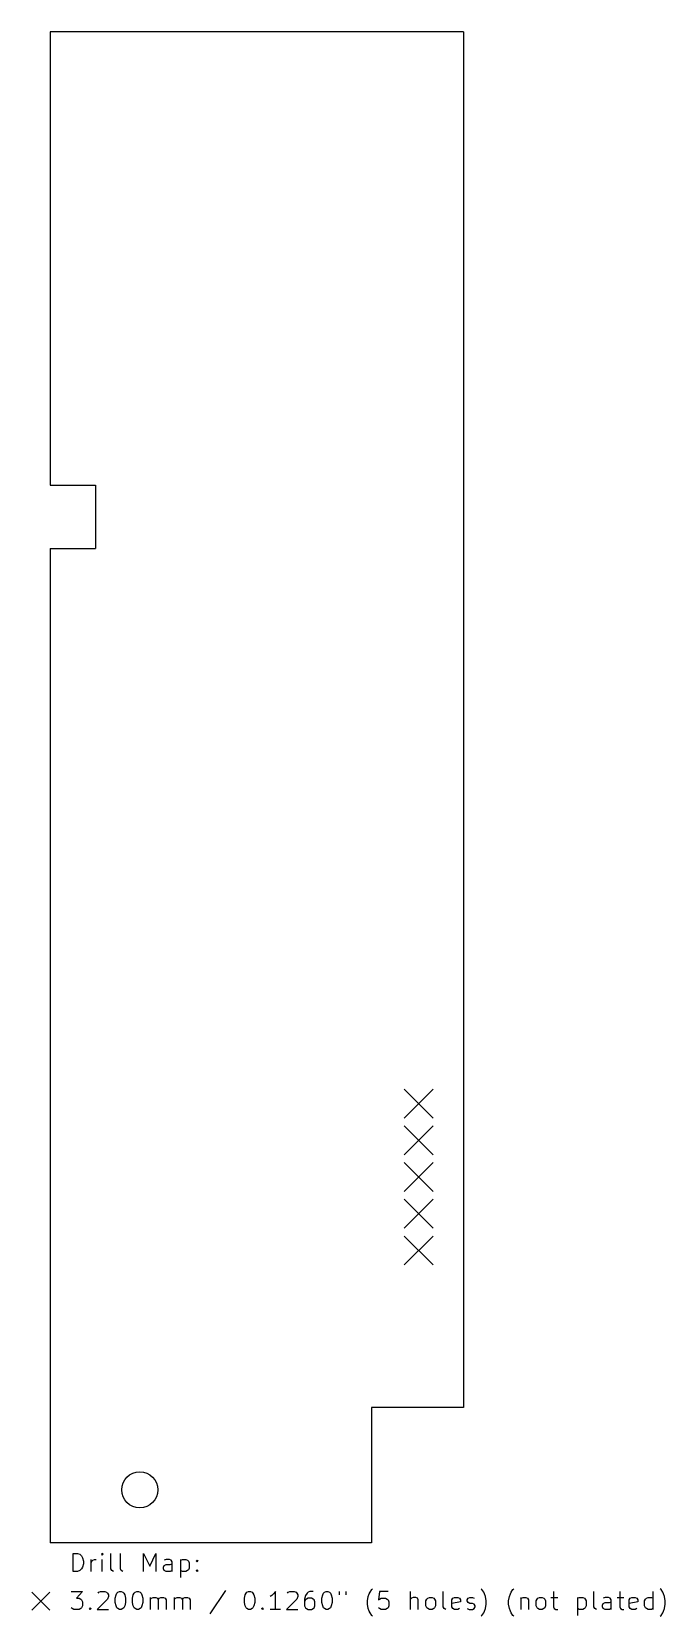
# Model space of a CAD drawing. Extents: x 4.52 to 7.28, y -8.02 to -1.12.
import ezdxf

# ---------------------------------------------------------------- set-up
doc = ezdxf.new("R2010")
doc.units = 0
doc.header["$MEASUREMENT"] = 0
doc.layers.add('BLACK', color=7, linetype='CONTINUOUS')

msp = doc.modelspace()

# ---------------------------------------------------------------- linework, layer by layer
at = {"layer": 'BLACK', "linetype": 'CONTINUOUS'}
for p, q in [((4.6, -1.11811), (4.6, -3.0937)), ((6.4, -1.11811), (4.6, -1.11811)), ((6.4, -1.11811), (6.4, -7.11)), ((4.6, -3.0937), (4.79685, -3.0937)), ((4.79685, -3.0937), (4.79685, -3.36929)), ((4.6, -3.36929), (4.79685, -3.36929)), ((4.6, -3.36929), (4.6, -7.7)), ((6.14142, -5.72331), (6.2674, -5.84929)), ((6.2674, -5.72331), (6.14142, -5.84929)), ((6.14142, -5.88331), (6.2674, -6.00929)), ((6.2674, -5.88331), (6.14142, -6.00929)), ((6.14142, -6.04331), (6.2674, -6.16929)), ((6.2674, -6.04331), (6.14142, -6.16929)), ((6.14142, -6.20331), (6.2674, -6.32929)), ((6.2674, -6.20331), (6.14142, -6.32929)), ((6.14142, -6.36331), (6.2674, -6.48929)), ((6.2674, -6.36331), (6.14142, -6.48929)), ((6, -7.10945), (6, -7.7)), ((6.4, -7.11), (6, -7.11)), ((6, -7.7), (4.6, -7.7)), ((4.69946, -7.8242), (4.69946, -7.74546)), ((4.69946, -7.74546), (4.7182, -7.74546)), ((4.7182, -7.74546), (4.72945, -7.74921)), ((4.72945, -7.74921), (4.73695, -7.75671)), ((4.73695, -7.75671), (4.7407, -7.76421)), ((4.7407, -7.76421), (4.74445, -7.77921)), ((4.74445, -7.79046), (4.7407, -7.80546)), ((4.74445, -7.77921), (4.74445, -7.79046)), ((4.7782, -7.8242), (4.7782, -7.77171)), ((4.7782, -7.78671), (4.78195, -7.77921)), ((4.78195, -7.77921), (4.7857, -7.77546)), ((4.7857, -7.77546), (4.79319, -7.77171)), ((4.79319, -7.77171), (4.80069, -7.77171)), ((4.82694, -7.74546), (4.82319, -7.74921)), ((4.82319, -7.74921), (4.82694, -7.75296)), ((4.83069, -7.74921), (4.82694, -7.74546)), ((4.82694, -7.74546), (4.82694, -7.75296)), ((4.82694, -7.75296), (4.83069, -7.74921)), ((4.82694, -7.8242), (4.82694, -7.77171)), ((4.86444, -7.81295), (4.86444, -7.74546)), ((4.90568, -7.81295), (4.90568, -7.74546)), ((5.00692, -7.8242), (5.00692, -7.74546)), ((5.00692, -7.74546), (5.03316, -7.80171)), ((5.03316, -7.80171), (5.05941, -7.74546)), ((5.05941, -7.74546), (5.05941, -7.8242)), ((5.09316, -7.80546), (5.09691, -7.79796)), ((5.10441, -7.77171), (5.09691, -7.77546)), ((5.09691, -7.79796), (5.10441, -7.79421)), ((5.1194, -7.77171), (5.10441, -7.77171)), ((5.10441, -7.79421), (5.12315, -7.79421)), ((5.1269, -7.77546), (5.1194, -7.77171)), ((5.12315, -7.79421), (5.13065, -7.79046)), ((5.13065, -7.78296), (5.1269, -7.77546)), ((5.13065, -7.8242), (5.13065, -7.78296)), ((5.16815, -7.77171), (5.16815, -7.85045)), ((5.16815, -7.77546), (5.17565, -7.77171)), ((5.17565, -7.77171), (5.19064, -7.77171)), ((5.19064, -7.77171), (5.19814, -7.77546)), ((5.19814, -7.77546), (5.20189, -7.77921)), ((5.20189, -7.77921), (5.20564, -7.78671)), ((5.20564, -7.78671), (5.20564, -7.80921)), ((5.23564, -7.77921), (5.23939, -7.77546)), ((5.23939, -7.78296), (5.23564, -7.77921)), ((5.23939, -7.77546), (5.24314, -7.77921)), ((5.23939, -7.77546), (5.23939, -7.78296)), ((5.24314, -7.77921), (5.23939, -7.78296)), ((4.7182, -7.8242), (4.69946, -7.8242)), ((4.72945, -7.82045), (4.7182, -7.8242)), ((4.73695, -7.81295), (4.72945, -7.82045)), ((4.7407, -7.80546), (4.73695, -7.81295)), ((4.86819, -7.82045), (4.86444, -7.81295)), ((4.87568, -7.8242), (4.86819, -7.82045)), ((4.90943, -7.82045), (4.90568, -7.81295)), ((4.91693, -7.8242), (4.90943, -7.82045)), ((5.09316, -7.81295), (5.09316, -7.80546)), ((5.09691, -7.82045), (5.09316, -7.81295)), ((5.10441, -7.8242), (5.09691, -7.82045)), ((5.12315, -7.8242), (5.10441, -7.8242)), ((5.13065, -7.82045), (5.12315, -7.8242)), ((5.17565, -7.8242), (5.16815, -7.82045)), ((5.19064, -7.8242), (5.17565, -7.8242)), ((5.19814, -7.82045), (5.19064, -7.8242)), ((5.20189, -7.8167), (5.19814, -7.82045)), ((5.20564, -7.80921), (5.20189, -7.8167)), ((5.23564, -7.82045), (5.23939, -7.8167)), ((5.23939, -7.8242), (5.23564, -7.82045)), ((5.23939, -7.8167), (5.24314, -7.82045)), ((5.23939, -7.8167), (5.23939, -7.8242)), ((5.24314, -7.82045), (5.23939, -7.8242)), ((4.51929, -7.91457), (4.59803, -7.99331)), ((4.59803, -7.91457), (4.51929, -7.99331)), ((4.69196, -7.91082), (4.7407, -7.91082)), ((4.7407, -7.91082), (4.71445, -7.94081)), ((4.80819, -7.91832), (4.81194, -7.91457)), ((4.81194, -7.91457), (4.81944, -7.91082)), ((4.81944, -7.91082), (4.83819, -7.91082)), ((4.83819, -7.91082), (4.84569, -7.91457)), ((4.84569, -7.91457), (4.84944, -7.91832)), ((4.84944, -7.91832), (4.85319, -7.92582)), ((4.85319, -7.93331), (4.84944, -7.94456)), ((4.85319, -7.92582), (4.85319, -7.93331)), ((4.88318, -7.94081), (4.88693, -7.92582)), ((4.88693, -7.92582), (4.89068, -7.91832)), ((4.89068, -7.91832), (4.89443, -7.91457)), ((4.89443, -7.91457), (4.90193, -7.91082)), ((4.90193, -7.91082), (4.90943, -7.91082)), ((4.90943, -7.91082), (4.91693, -7.91457)), ((4.91693, -7.91457), (4.92068, -7.91832)), ((4.92068, -7.91832), (4.92443, -7.92582)), ((4.92443, -7.92582), (4.92818, -7.94081)), ((4.95817, -7.94081), (4.96192, -7.92582)), ((4.96192, -7.92582), (4.96567, -7.91832)), ((4.96567, -7.91832), (4.96942, -7.91457)), ((4.96942, -7.91457), (4.97692, -7.91082)), ((4.97692, -7.91082), (4.98442, -7.91082)), ((4.98442, -7.91082), (4.99192, -7.91457)), ((4.99192, -7.91457), (4.99567, -7.91832)), ((4.99567, -7.91832), (4.99942, -7.92582)), ((4.99942, -7.92582), (5.00317, -7.94081)), ((5.36312, -7.90707), (5.29563, -8.00831)), ((5.44561, -7.94081), (5.44936, -7.92582)), ((5.44936, -7.92582), (5.45311, -7.91832)), ((5.45311, -7.91832), (5.45686, -7.91457)), ((5.45686, -7.91457), (5.46436, -7.91082)), ((5.46436, -7.91082), (5.47186, -7.91082)), ((5.47186, -7.91082), (5.47936, -7.91457)), ((5.47936, -7.91457), (5.48311, -7.91832)), ((5.48311, -7.91832), (5.48686, -7.92582)), ((5.48686, -7.92582), (5.49061, -7.94081)), ((5.5656, -7.92957), (5.5581, -7.93331)), ((5.5731, -7.92207), (5.5656, -7.92957)), ((5.5806, -7.91082), (5.5731, -7.92207)), ((5.5806, -7.98956), (5.5806, -7.91082)), ((5.63309, -7.91832), (5.63684, -7.91457)), ((5.63684, -7.91457), (5.64434, -7.91082)), ((5.64434, -7.91082), (5.66309, -7.91082)), ((5.66309, -7.91082), (5.67058, -7.91457)), ((5.67058, -7.91457), (5.67433, -7.91832)), ((5.67433, -7.91832), (5.67808, -7.92582)), ((5.67808, -7.93331), (5.67433, -7.94456)), ((5.67808, -7.92582), (5.67808, -7.93331)), ((5.71183, -7.92957), (5.70808, -7.94456)), ((5.71933, -7.91832), (5.71183, -7.92957)), ((5.72308, -7.91457), (5.71933, -7.91832)), ((5.73058, -7.91082), (5.72308, -7.91457)), ((5.74558, -7.91082), (5.73058, -7.91082)), ((5.78307, -7.94081), (5.78682, -7.92582)), ((5.78682, -7.92582), (5.79057, -7.91832)), ((5.79057, -7.91832), (5.79432, -7.91457)), ((5.79432, -7.91457), (5.80182, -7.91082)), ((5.80182, -7.91082), (5.80932, -7.91082)), ((5.80932, -7.91082), (5.81682, -7.91457)), ((5.81682, -7.91457), (5.82057, -7.91832)), ((5.82057, -7.91832), (5.82432, -7.92582)), ((5.82432, -7.92582), (5.82807, -7.94081)), ((5.85806, -7.91082), (5.85806, -7.92582)), ((5.88806, -7.91082), (5.88806, -7.92582)), ((5.9818, -7.95206), (5.98555, -7.93331)), ((5.98555, -7.93331), (5.9893, -7.92207)), ((5.9893, -7.92207), (5.99304, -7.91457)), ((5.99304, -7.91457), (6.00054, -7.90332)), ((6.00054, -7.90332), (6.00429, -7.89957)), ((6.03429, -7.91082), (6.03054, -7.94831)), ((6.07178, -7.91082), (6.03429, -7.91082)), ((6.16927, -7.98956), (6.16927, -7.91082)), ((6.31175, -7.97831), (6.31175, -7.91082)), ((6.48048, -7.90332), (6.47673, -7.89957)), ((6.48798, -7.91457), (6.48048, -7.90332)), ((6.49173, -7.92207), (6.48798, -7.91457)), ((6.49548, -7.93331), (6.49173, -7.92207)), ((6.49923, -7.95206), (6.49548, -7.93331)), ((6.59672, -7.95206), (6.60047, -7.93331)), ((6.60047, -7.93331), (6.60422, -7.92207)), ((6.60422, -7.92207), (6.60797, -7.91457)), ((6.60797, -7.91457), (6.61547, -7.90332)), ((6.61547, -7.90332), (6.61922, -7.89957)), ((6.79169, -7.91082), (6.79169, -7.97831)), ((6.96792, -7.97831), (6.96792, -7.91082)), ((7.08041, -7.91082), (7.08041, -7.97831)), ((7.22664, -7.98956), (7.22664, -7.91082)), ((7.26039, -7.90332), (7.25664, -7.89957)), ((7.26789, -7.91457), (7.26039, -7.90332)), ((7.27163, -7.92207), (7.26789, -7.91457)), ((7.27538, -7.93331), (7.27163, -7.92207)), ((7.27913, -7.95206), (7.27538, -7.93331)), ((4.69571, -7.98581), (4.69196, -7.98206)), ((4.70321, -7.98956), (4.69571, -7.98581)), ((4.7257, -7.98956), (4.70321, -7.98956)), ((4.71445, -7.94081), (4.7257, -7.94081)), ((4.7257, -7.94081), (4.7332, -7.94456)), ((4.7332, -7.98581), (4.7257, -7.98956)), ((4.7332, -7.94456), (4.73695, -7.94831)), ((4.73695, -7.98206), (4.7332, -7.98581)), ((4.73695, -7.94831), (4.7407, -7.95581)), ((4.7407, -7.97456), (4.73695, -7.98206)), ((4.7407, -7.95581), (4.7407, -7.97456)), ((4.7707, -7.98581), (4.77445, -7.98206)), ((4.77445, -7.98956), (4.7707, -7.98581)), ((4.77445, -7.98206), (4.7782, -7.98581)), ((4.77445, -7.98206), (4.77445, -7.98956)), ((4.7782, -7.98581), (4.77445, -7.98956)), ((4.84944, -7.94456), (4.80444, -7.98956)), ((4.80444, -7.98956), (4.85319, -7.98956)), ((4.88318, -7.95956), (4.88318, -7.94081)), ((4.88693, -7.97456), (4.88318, -7.95956)), ((4.89068, -7.98206), (4.88693, -7.97456)), ((4.89443, -7.98581), (4.89068, -7.98206)), ((4.90193, -7.98956), (4.89443, -7.98581)), ((4.90943, -7.98956), (4.90193, -7.98956)), ((4.91693, -7.98581), (4.90943, -7.98956)), ((4.92068, -7.98206), (4.91693, -7.98581)), ((4.92443, -7.97456), (4.92068, -7.98206)), ((4.92818, -7.95956), (4.92443, -7.97456)), ((4.92818, -7.94081), (4.92818, -7.95956)), ((4.95817, -7.95956), (4.95817, -7.94081)), ((4.96192, -7.97456), (4.95817, -7.95956)), ((4.96567, -7.98206), (4.96192, -7.97456)), ((4.96942, -7.98581), (4.96567, -7.98206)), ((4.97692, -7.98956), (4.96942, -7.98581)), ((4.98442, -7.98956), (4.97692, -7.98956)), ((4.99192, -7.98581), (4.98442, -7.98956)), ((4.99567, -7.98206), (4.99192, -7.98581)), ((4.99942, -7.97456), (4.99567, -7.98206)), ((5.00317, -7.95956), (4.99942, -7.97456)), ((5.00317, -7.94081), (5.00317, -7.95956)), ((5.03691, -7.98956), (5.03691, -7.93706)), ((5.03691, -7.94456), (5.04066, -7.94081)), ((5.04066, -7.94081), (5.04816, -7.93706)), ((5.04816, -7.93706), (5.05941, -7.93706)), ((5.05941, -7.93706), (5.06691, -7.94081)), ((5.06691, -7.94081), (5.07066, -7.94831)), ((5.07066, -7.94831), (5.07441, -7.94081)), ((5.07066, -7.94831), (5.07066, -7.98956)), ((5.07441, -7.94081), (5.08191, -7.93706)), ((5.08191, -7.93706), (5.09316, -7.93706)), ((5.09316, -7.93706), (5.10066, -7.94081)), ((5.10066, -7.94081), (5.10441, -7.94831)), ((5.10441, -7.94831), (5.10441, -7.98956)), ((5.1419, -7.98956), (5.1419, -7.93706)), ((5.1419, -7.94456), (5.14565, -7.94081)), ((5.14565, -7.94081), (5.15315, -7.93706)), ((5.15315, -7.93706), (5.1644, -7.93706)), ((5.1644, -7.93706), (5.1719, -7.94081)), ((5.1719, -7.94081), (5.17565, -7.94831)), ((5.17565, -7.94831), (5.1794, -7.94081)), ((5.17565, -7.94831), (5.17565, -7.98956)), ((5.1794, -7.94081), (5.1869, -7.93706)), ((5.1869, -7.93706), (5.19814, -7.93706)), ((5.19814, -7.93706), (5.20564, -7.94081)), ((5.20564, -7.94081), (5.20939, -7.94831)), ((5.20939, -7.94831), (5.20939, -7.98956)), ((5.44561, -7.95956), (5.44561, -7.94081)), ((5.44936, -7.97456), (5.44561, -7.95956)), ((5.45311, -7.98206), (5.44936, -7.97456)), ((5.45686, -7.98581), (5.45311, -7.98206)), ((5.46436, -7.98956), (5.45686, -7.98581)), ((5.47186, -7.98956), (5.46436, -7.98956)), ((5.47936, -7.98581), (5.47186, -7.98956)), ((5.48311, -7.98206), (5.47936, -7.98581)), ((5.48686, -7.97456), (5.48311, -7.98206)), ((5.49061, -7.95956), (5.48686, -7.97456)), ((5.49061, -7.94081), (5.49061, -7.95956)), ((5.5206, -7.98581), (5.52435, -7.98206)), ((5.52435, -7.98956), (5.5206, -7.98581)), ((5.52435, -7.98206), (5.5281, -7.98581)), ((5.52435, -7.98206), (5.52435, -7.98956)), ((5.5281, -7.98581), (5.52435, -7.98956)), ((5.60309, -7.98956), (5.5581, -7.98956)), ((5.67433, -7.94456), (5.62934, -7.98956)), ((5.62934, -7.98956), (5.67808, -7.98956)), ((5.70808, -7.94456), (5.70808, -7.97456)), ((5.71183, -7.94831), (5.70808, -7.95581)), ((5.70808, -7.97456), (5.71183, -7.98206)), ((5.71558, -7.94456), (5.71183, -7.94831)), ((5.71183, -7.98206), (5.71558, -7.98581)), ((5.72308, -7.94081), (5.71558, -7.94456)), ((5.71558, -7.98581), (5.72308, -7.98956)), ((5.73808, -7.94081), (5.72308, -7.94081)), ((5.72308, -7.98956), (5.73808, -7.98956)), ((5.74558, -7.94456), (5.73808, -7.94081)), ((5.73808, -7.98956), (5.74558, -7.98581)), ((5.74933, -7.94831), (5.74558, -7.94456)), ((5.74558, -7.98581), (5.74933, -7.98206)), ((5.75307, -7.95581), (5.74933, -7.94831)), ((5.74933, -7.98206), (5.75307, -7.97456)), ((5.75307, -7.97456), (5.75307, -7.95581)), ((5.78307, -7.95956), (5.78307, -7.94081)), ((5.78682, -7.97456), (5.78307, -7.95956)), ((5.79057, -7.98206), (5.78682, -7.97456)), ((5.79432, -7.98581), (5.79057, -7.98206)), ((5.80182, -7.98956), (5.79432, -7.98581)), ((5.80932, -7.98956), (5.80182, -7.98956)), ((5.81682, -7.98581), (5.80932, -7.98956)), ((5.82057, -7.98206), (5.81682, -7.98581)), ((5.82432, -7.97456), (5.82057, -7.98206)), ((5.82807, -7.95956), (5.82432, -7.97456)), ((5.82807, -7.94081), (5.82807, -7.95956)), ((5.9818, -7.96706), (5.9818, -7.95206)), ((5.98555, -7.98581), (5.9818, -7.96706)), ((5.9893, -7.99706), (5.98555, -7.98581)), ((5.99304, -8.00456), (5.9893, -7.99706)), ((6.00054, -8.0158), (5.99304, -8.00456)), ((6.03054, -7.94831), (6.03429, -7.94456)), ((6.03429, -7.98581), (6.03054, -7.98206)), ((6.03429, -7.94456), (6.04179, -7.94081)), ((6.04179, -7.98956), (6.03429, -7.98581)), ((6.04179, -7.94081), (6.06054, -7.94081)), ((6.06054, -7.98956), (6.04179, -7.98956)), ((6.06054, -7.94081), (6.06804, -7.94456)), ((6.06804, -7.98581), (6.06054, -7.98956)), ((6.06804, -7.94456), (6.07178, -7.94831)), ((6.07178, -7.98206), (6.06804, -7.98581)), ((6.07178, -7.94831), (6.07553, -7.95581)), ((6.07553, -7.97456), (6.07178, -7.98206)), ((6.07553, -7.95581), (6.07553, -7.97456)), ((6.17302, -7.94081), (6.16927, -7.94456)), ((6.18052, -7.93706), (6.17302, -7.94081)), ((6.19177, -7.93706), (6.18052, -7.93706)), ((6.19927, -7.94081), (6.19177, -7.93706)), ((6.20302, -7.94831), (6.19927, -7.94081)), ((6.20302, -7.98956), (6.20302, -7.94831)), ((6.23676, -7.95206), (6.24051, -7.94456)), ((6.23676, -7.97456), (6.23676, -7.95206)), ((6.24051, -7.98206), (6.23676, -7.97456)), ((6.24051, -7.94456), (6.24426, -7.94081)), ((6.24426, -7.98581), (6.24051, -7.98206)), ((6.24426, -7.94081), (6.25176, -7.93706)), ((6.25176, -7.98956), (6.24426, -7.98581)), ((6.25176, -7.93706), (6.26301, -7.93706)), ((6.26301, -7.98956), (6.25176, -7.98956)), ((6.26301, -7.93706), (6.27051, -7.94081)), ((6.27051, -7.98581), (6.26301, -7.98956)), ((6.27051, -7.94081), (6.27426, -7.94456)), ((6.27426, -7.98206), (6.27051, -7.98581)), ((6.27426, -7.94456), (6.27801, -7.95206)), ((6.27801, -7.97456), (6.27426, -7.98206)), ((6.27801, -7.95206), (6.27801, -7.97456)), ((6.3155, -7.98581), (6.31175, -7.97831)), ((6.323, -7.98956), (6.3155, -7.98581)), ((6.34925, -7.94831), (6.353, -7.94081)), ((6.34925, -7.97831), (6.34925, -7.94831)), ((6.38675, -7.95581), (6.34925, -7.96331)), ((6.353, -7.98581), (6.34925, -7.97831)), ((6.353, -7.94081), (6.3605, -7.93706)), ((6.3605, -7.98956), (6.353, -7.98581)), ((6.3605, -7.93706), (6.3755, -7.93706)), ((6.3755, -7.98956), (6.3605, -7.98956)), ((6.3755, -7.93706), (6.383, -7.94081)), ((6.383, -7.98581), (6.3755, -7.98956)), ((6.383, -7.94081), (6.38675, -7.94831)), ((6.38675, -7.94831), (6.38675, -7.95581)), ((6.41674, -7.94831), (6.42049, -7.94081)), ((6.41674, -7.95206), (6.41674, -7.94831)), ((6.42049, -7.95956), (6.41674, -7.95206)), ((6.41674, -7.98581), (6.42424, -7.98956)), ((6.42049, -7.94081), (6.42799, -7.93706)), ((6.42799, -7.96331), (6.42049, -7.95956)), ((6.42424, -7.98956), (6.43924, -7.98956)), ((6.42799, -7.93706), (6.43924, -7.93706)), ((6.43924, -7.96331), (6.42799, -7.96331)), ((6.43924, -7.93706), (6.44674, -7.94081)), ((6.44674, -7.96706), (6.43924, -7.96331)), ((6.43924, -7.98956), (6.44674, -7.98581)), ((6.45049, -7.97456), (6.44674, -7.96706)), ((6.44674, -7.98581), (6.45049, -7.97831)), ((6.45049, -7.97831), (6.45049, -7.97456)), ((6.48048, -8.0158), (6.48798, -8.00456)), ((6.48798, -8.00456), (6.49173, -7.99706)), ((6.49173, -7.99706), (6.49548, -7.98581)), ((6.49548, -7.98581), (6.49923, -7.96706)), ((6.49923, -7.96706), (6.49923, -7.95206)), ((6.59672, -7.96706), (6.59672, -7.95206)), ((6.60047, -7.98581), (6.59672, -7.96706)), ((6.60422, -7.99706), (6.60047, -7.98581)), ((6.60797, -8.00456), (6.60422, -7.99706)), ((6.61547, -8.0158), (6.60797, -8.00456)), ((6.64921, -7.93706), (6.64921, -7.98956)), ((6.64921, -7.94456), (6.65296, -7.94081)), ((6.65296, -7.94081), (6.66046, -7.93706)), ((6.66046, -7.93706), (6.67171, -7.93706)), ((6.67171, -7.93706), (6.67921, -7.94081)), ((6.67921, -7.94081), (6.68296, -7.94831)), ((6.68296, -7.94831), (6.68296, -7.98956)), ((6.7167, -7.95206), (6.72045, -7.94456)), ((6.7167, -7.97456), (6.7167, -7.95206)), ((6.72045, -7.98206), (6.7167, -7.97456)), ((6.72045, -7.94456), (6.7242, -7.94081)), ((6.7242, -7.98581), (6.72045, -7.98206)), ((6.7242, -7.94081), (6.7317, -7.93706)), ((6.7317, -7.98956), (6.7242, -7.98581)), ((6.7317, -7.93706), (6.74295, -7.93706)), ((6.74295, -7.98956), (6.7317, -7.98956)), ((6.74295, -7.93706), (6.75045, -7.94081)), ((6.75045, -7.98581), (6.74295, -7.98956)), ((6.75045, -7.94081), (6.7542, -7.94456)), ((6.7542, -7.98206), (6.75045, -7.98581)), ((6.7542, -7.94456), (6.75795, -7.95206)), ((6.75795, -7.97456), (6.7542, -7.98206)), ((6.75795, -7.95206), (6.75795, -7.97456)), ((6.78045, -7.93706), (6.81044, -7.93706)), ((6.79169, -7.97831), (6.79544, -7.98581)), ((6.79544, -7.98581), (6.80294, -7.98956)), ((6.80294, -7.98956), (6.81044, -7.98956)), ((6.89668, -7.93706), (6.89668, -8.0158)), ((6.89668, -7.94081), (6.90418, -7.93706)), ((6.90418, -7.98956), (6.89668, -7.98581)), ((6.90418, -7.93706), (6.91918, -7.93706)), ((6.91918, -7.98956), (6.90418, -7.98956)), ((6.91918, -7.93706), (6.92668, -7.94081)), ((6.92668, -7.98581), (6.91918, -7.98956)), ((6.92668, -7.94081), (6.93043, -7.94456)), ((6.93043, -7.98206), (6.92668, -7.98581)), ((6.93043, -7.94456), (6.93418, -7.95206)), ((6.93418, -7.97456), (6.93043, -7.98206)), ((6.93418, -7.95206), (6.93418, -7.97456)), ((6.97167, -7.98581), (6.96792, -7.97831)), ((6.97917, -7.98956), (6.97167, -7.98581)), ((7.00542, -7.97081), (7.00917, -7.96331)), ((7.00542, -7.97831), (7.00542, -7.97081)), ((7.00917, -7.98581), (7.00542, -7.97831)), ((7.01667, -7.93706), (7.00917, -7.94081)), ((7.00917, -7.96331), (7.01667, -7.95956)), ((7.01667, -7.98956), (7.00917, -7.98581)), ((7.03166, -7.93706), (7.01667, -7.93706)), ((7.01667, -7.95956), (7.03541, -7.95956)), ((7.03541, -7.98956), (7.01667, -7.98956)), ((7.03916, -7.94081), (7.03166, -7.93706)), ((7.03541, -7.95956), (7.04291, -7.95581)), ((7.04291, -7.98581), (7.03541, -7.98956)), ((7.04291, -7.94831), (7.03916, -7.94081)), ((7.04291, -7.98956), (7.04291, -7.94831)), ((7.06916, -7.93706), (7.09916, -7.93706)), ((7.08041, -7.97831), (7.08416, -7.98581)), ((7.08416, -7.98581), (7.09166, -7.98956)), ((7.09166, -7.98956), (7.09916, -7.98956)), ((7.12165, -7.94831), (7.1254, -7.94081)), ((7.12165, -7.97831), (7.12165, -7.94831)), ((7.15915, -7.95581), (7.12165, -7.96331)), ((7.1254, -7.98581), (7.12165, -7.97831)), ((7.1254, -7.94081), (7.1329, -7.93706)), ((7.1329, -7.98956), (7.1254, -7.98581)), ((7.1329, -7.93706), (7.1479, -7.93706)), ((7.1479, -7.98956), (7.1329, -7.98956)), ((7.1479, -7.93706), (7.1554, -7.94081)), ((7.1554, -7.98581), (7.1479, -7.98956)), ((7.1554, -7.94081), (7.15915, -7.94831)), ((7.15915, -7.94831), (7.15915, -7.95581)), ((7.18915, -7.95206), (7.19289, -7.94456)), ((7.18915, -7.97456), (7.18915, -7.95206)), ((7.19289, -7.98206), (7.18915, -7.97456)), ((7.19289, -7.94456), (7.19664, -7.94081)), ((7.19664, -7.98581), (7.19289, -7.98206)), ((7.19664, -7.94081), (7.20414, -7.93706)), ((7.20414, -7.98956), (7.19664, -7.98581)), ((7.20414, -7.93706), (7.21914, -7.93706)), ((7.21914, -7.98956), (7.20414, -7.98956)), ((7.21914, -7.93706), (7.22664, -7.94081)), ((7.22664, -7.98581), (7.21914, -7.98956)), ((7.26039, -8.0158), (7.26789, -8.00456)), ((7.26789, -8.00456), (7.27163, -7.99706)), ((7.27163, -7.99706), (7.27538, -7.98581)), ((7.27538, -7.98581), (7.27913, -7.96706)), ((7.27913, -7.96706), (7.27913, -7.95206)), ((6.00429, -8.01955), (6.00054, -8.0158)), ((6.47673, -8.01955), (6.48048, -8.0158)), ((6.61922, -8.01955), (6.61547, -8.0158)), ((7.25664, -8.01955), (7.26039, -8.0158))]:
    msp.add_line(p, q, dxfattribs=at)
at = {"layer": 'BLACK'}
msp.add_circle((4.99, -7.46874), 0.07874, dxfattribs=at)

doc.saveas('drawing.dxf')
